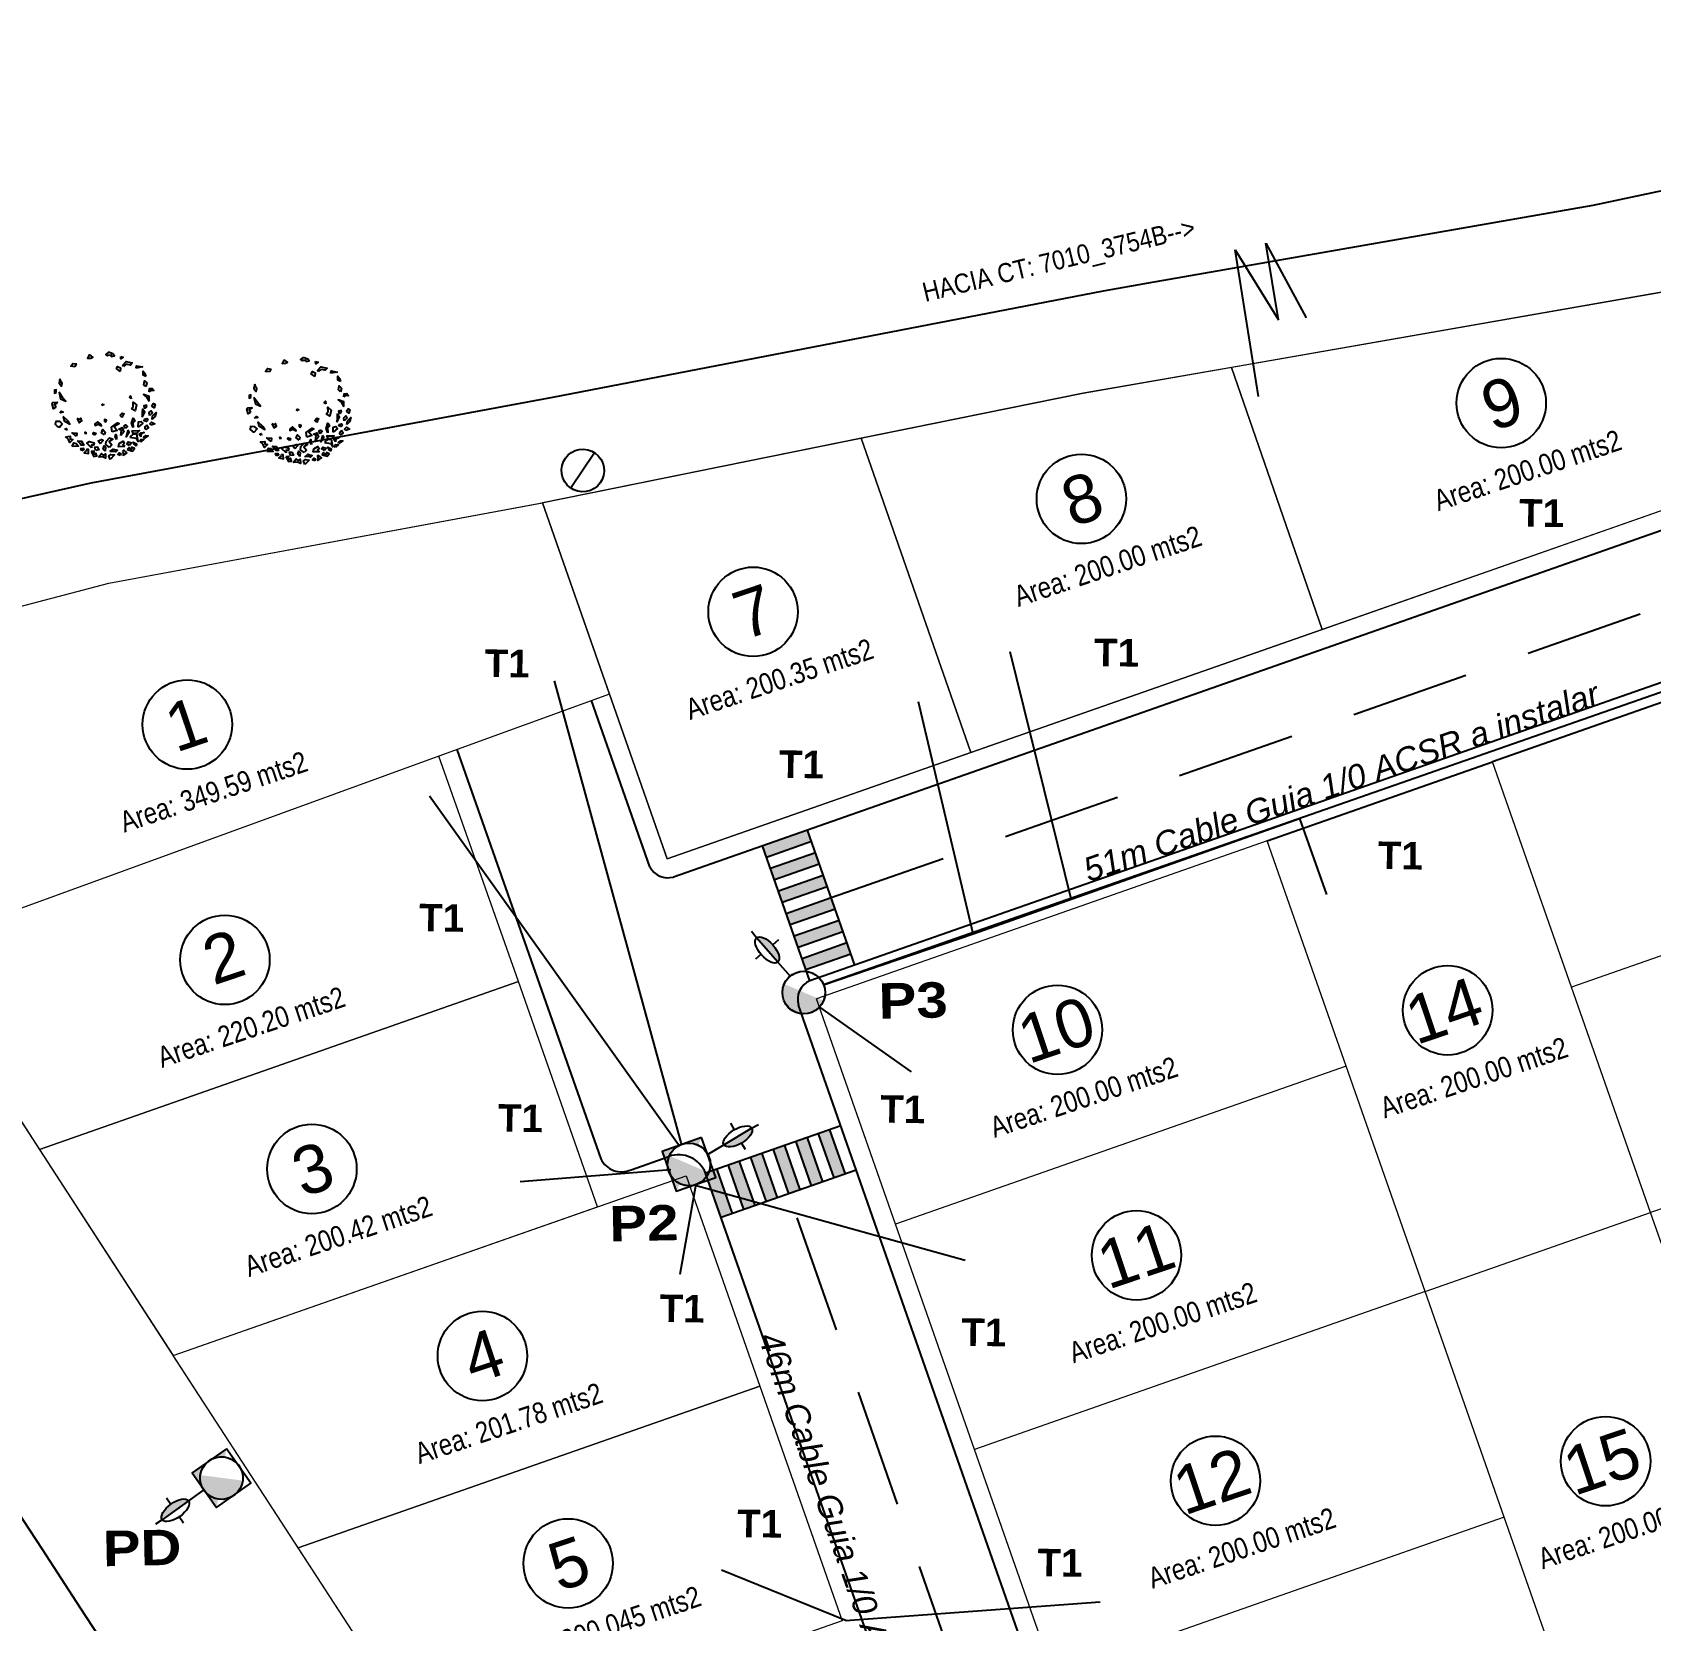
# Model space of a CAD drawing. Extents: x 604418 to 606014, y 1310869 to 1312555.
# Drawn here: x 605683.1 to 605750.9, y 1311115.2 to 1311181.7 of the extents above; entities that cross this region are included whole.
import ezdxf

# ---------------------------------------------------------------- set-up
doc = ezdxf.new("R2010")
doc.units = 0
doc.header["$MEASUREMENT"] = 0
for name, pattern in [('ACAD_ISO14W100', [24, 12, -3, 0, -3, 0, -3, 0, -3]), ('CONTINUA', [0]), ('SUBTERRANEO', [4.7624999999999975, 3.174999999999999, -1.587499999999999])]:
    doc.linetypes.add(name, pattern=pattern)
doc.layers.get('0').update_dxf_attribs({"color": 10})
doc.layers.add('1-Cartografia', color=7, linetype='Continuous', lineweight=13)
doc.layers.add('2.RED_MT_INSTALAR', color=1, linetype='ACAD_ISO14W100', lineweight=30)
for name, color, linetype in [('APOYO EXISTENTE CONCRETO', 7, 'Continuous'), ('DETALLES', 7, 'Continuous'), ('HPC A INSTALAR', 1, 'Continuous'), ('LANDSCAPE', 94, 'Continuous'), ('MT A INSTALAR', 3, 'Continuous'), ('parqueos', 4, 'Continuous'), ('ROTULOS LOTES', 1, 'Continuous'), ('TPG-texto', 3, 'Continuous'), ('VPORTS', 7, 'Continuous')]:
    doc.layers.add(name, color=color, linetype=linetype)
doc.styles.add('ARCH', font='archt.shx', dxfattribs={"width": 0.9})
doc.styles.add('ARIAL', font='')
doc.styles.add('ATTR', font='romans.shx', dxfattribs={"width": 0.8, "height": 0.7})
doc.styles.add('ROTULOS', font='arial.ttf', dxfattribs={"height": 3})
doc.styles.add('TSN - Arial Narrow', font='ARIALN.TTF')
doc.styles.get('ARIAL').set_extended_font_data('Arial Black', bold=True)
doc.linetypes.add('RAYAXXX', pattern='A,0.8,["XXX",Standard,S=0.08,R=0,X=0,Y=-0.04],-0.22', length=1.02)

# ---------------------------------------------------------------- blocks, each defined once
blk = doc.blocks.new('HPC A INSTALAR')
at = {"layer": 'MT A INSTALAR', "linetype": 'Continuous'}
blk.add_hatch(color=1, dxfattribs=at).paths.add_polyline_path([(597782.5646763017, 1347563.483793431, 0.1938401512302444), (597783.2328527487, 1347563.464426819, 0.6816713379354798), (597783.266495165, 1347565.1293482)])
at = {"color": 1, "linetype": 'Continuous'}
blk.add_ellipse((597782.9241911574, 1347564.300336221), major_axis=(-0.6325194174017693, 0.6325194174017693), ratio=0.9999999998456764, start_param=-0.4314429830651317, end_param=5.851742324114454, dxfattribs=at)
blk = doc.blocks.new('DEC1')
for points in [[(-17.825703, 50.144688), (-15.340965, 55.637398), (-11.893769, 55.47501800000001), (-12.802246, 52.160138), (-14.540878, 53.42951800000001), (-15.347061, 51.420148), (-14.679306, 50.28310799999999)], [(-10.286347, 57.002498), (-6.636352799999999, 53.17397800000001), (-4.977263999999999, 55.300948), (-2.322731, 54.024758), (-2.654549, 58.704078), (-5.640907299999999, 57.002498)], [(2.096442999999998, 60.25340799999999), (0.9954449999999992, 56.15172800000001), (3.318160999999999, 54.87554799999999), (7.299967, 55.726328)], [(13.272677, 57.002498), (10.949967, 55.726328), (12.60904699999999, 54.024758), (14.268137, 54.87554799999999)], [(16.259037, 52.32319799999999), (16.922667, 53.599378), (16.590857, 57.002498), (20.904477, 54.450148), (17.918117, 51.472418)], [(21.568117, 51.047028), (27.209017, 53.17397800000001), (29.53173700000001, 50.621628), (26.545377, 48.92005799999999), (26.213557, 51.047028), (24.222657, 50.19624799999999), (23.890837, 48.92005799999999)], [(-44.561383, 31.83134799999999), (-39.273253, 31.705098), (-39.60409299999999, 34.38226800000001), (-36.824663, 35.35690800000001), (-40.36806299999999, 38.431048), (-41.276543, 35.11617800000001)], [(-38.104163, 42.886048), (-35.982343, 39.207198), (-33.437553, 39.94720800000001), (-31.223573, 43.364378)], [(-31.801213, 37.372358), (-27.415503, 38.148518), (-25.333863, 42.636518), (-27.94484300000001, 42.431948), (-29.220293, 39.953298)], [(-27.902623, 48.49009800000001), (-28.642653, 45.945318), (-26.266303, 45.91526799999999), (-25.694743, 47.69000799999999)], [(-22.482173, 47.29299799999999), (-22.915303, 48.664658), (-25.556323, 50.836408), (-20.701343, 52.08181800000001), (-20.707443, 47.864548)], [(-17.061733, 46.09591799999999), (-21.688173, 40.867878), (-18.577893, 39.165388), (-13.789101, 40.946228), (-14.889992, 43.454908), (-16.965533, 43.184148)], [(-12.70607, 49.248398), (-13.313744, 45.632738), (-10.937401, 45.602688), (-9.258873, 49.08602800000001)], [(-7.299988099999999, 42.539188), (-9.290886, 39.136068), (-5.640907299999999, 37.859878), (-3.981812, 39.136068)], [(-2.654549, 51.047028), (-4.645447, 48.49467800000001), (-3.318176, 45.09153799999999), (-1.990913, 46.79310799999999)], [(2.322715999999999, 47.218508), (-1.327277999999999, 43.815368), (-0.6636500000000006, 40.41222800000001), (3.318160999999999, 37.009098), (6.636337000000001, 38.710668), (2.654525999999998, 40.837618), (5.309076999999999, 44.666158)], [(2.654525999999998, 51.897798), (6.304517, 49.345458), (10.949967, 51.047028), (8.959066999999997, 52.748598), (6.304517, 51.897798)], [(10.949967, 39.136068), (9.622696999999997, 36.15830800000001), (10.618147, 33.605958), (10.949967, 36.15830800000001)], [(19.245397, 47.643888), (12.277227, 47.218508), (13.272677, 43.815368), (17.918117, 41.688418), (18.913577, 44.240768), (17.254487, 45.516938)], [(15.927217, 35.30752800000001), (16.922667, 29.777438), (14.268137, 28.075868), (17.918117, 26.799688), (19.245397, 31.479008)], [(24.554477, 46.79310799999999), (21.568117, 44.666158), (23.227197, 42.96458799999999), (26.877177, 44.240768)], [(23.890837, 30.202838), (21.568117, 37.009098), (25.218107, 32.329788)], [(25.549927, 37.859878), (32.18627700000001, 39.561448), (34.177167, 43.389968), (33.18171700000001, 35.30752800000001), (29.199917, 34.882128)], [(31.522627, 48.069288), (29.863537, 46.36770799999999), (28.536287, 43.389968), (32.18627700000001, 45.516938)], [(36.83170700000001, 44.240768), (35.83625700000001, 42.539188), (37.163527, 41.263018), (40.481707, 41.688418)], [(37.495347, 38.28527800000001), (35.83625700000001, 35.732928), (38.15897699999999, 34.03135800000001), (41.477157, 34.03135800000001), (38.15897699999999, 35.30752800000001)], [(40.813507, 40.41222800000001), (40.481707, 39.136068), (42.804427, 37.43447800000001), (45.45895699999999, 37.859878)], [(-52.427143, 19.568028), (-50.104423, 20.844198), (-46.786243, 17.441068), (-49.10897300000001, 14.888718), (-53.754413, 14.463338), (-54.418043, 17.441068)], [(-45.127153, 9.784017999999996), (-44.463523, 14.463338), (-38.490813, 18.717258), (-39.818083, 15.739508)], [(-42.472623, 24.672728), (-44.13171300000001, 23.39654799999999), (-42.804433, 22.971158)], [(-32.518103, 32.329788), (-36.83172300000001, 28.075868), (-31.854473, 28.926648)], [(-30.195383, 13.187148), (-28.536293, 17.866458), (-25.218123, 16.164898), (-26.213573, 13.187148), (-27.872663, 14.463338)], [(-22.563583, 30.628218), (-22.563583, 28.501248), (-21.568133, 29.352038)], [(-12.277245, 32.75517800000001), (-14.599968, 30.628218), (-13.604515, 29.777438), (-11.2818, 30.628218)], [(-5.640907299999999, 20.844198), (-7.963622999999999, 18.291858), (-11.2818, 20.418808), (-11.2818, 22.120378), (-7.963622999999999, 20.844198), (-4.313629, 22.971158)], [(-1.990913, 33.180578), (-4.977263999999999, 30.628218), (-3.318176, 27.225088), (-0.9954599999999996, 30.202838)], [(-0.6636500000000006, 18.717258), (0.6636280000000001, 19.142638), (1.659081, 17.441068), (-0.6636500000000006, 16.59028799999999)], [(6.636337000000001, 30.628218), (6.304517, 25.523518), (13.272677, 21.26959799999999), (14.931767, 22.120378), (9.290877, 25.09812800000001), (12.277227, 29.352038)], [(21.568117, 28.075868), (20.240847, 25.09812800000001), (22.231747, 24.24734799999999), (23.890837, 25.948898)], [(29.53173700000001, 34.03135800000001), (28.536287, 31.053608), (36.499887, 31.479008), (33.18171700000001, 34.456738)], [(29.863537, 27.650488), (28.536287, 22.971158), (30.527177, 17.441068), (32.18627700000001, 20.418808), (29.863537, 22.120378)], [(35.504437, 27.650488), (36.168077, 22.120378), (39.154437, 21.694998), (40.813507, 23.821948)], [(44.79531699999999, 26.374298), (42.804427, 28.075868), (42.47260699999999, 29.777438), (43.799877, 31.053608), (46.45441700000001, 29.352038)], [(46.45441700000001, 20.844198), (44.463497, 22.120378), (42.47260699999999, 21.26959799999999), (42.804427, 19.568028), (45.45895699999999, 19.142638)], [(49.77257700000001, 26.799688), (48.44530699999999, 25.09812800000001), (50.436227, 23.39654799999999), (53.754397, 25.523518)], [(51.09984700000001, 20.418808), (52.09530700000001, 16.59028799999999), (56.077117, 13.187148), (54.418027, 17.866458)], [(-52.427143, -0.8507690000000006), (-55.081683, 0.4253999999999989), (-56.077133, -5.104706), (-55.081683, -6.3808745), (-50.43624300000001, -6.3808745), (-51.099873, -5.104706), (-53.754413, -4.253913999999999)], [(-48.44533300000001, 5.530107999999998), (-46.786243, 3.828517999999999), (-44.795343, 5.104707999999999)], [(-0.6636500000000006, 1.276168999999999), (-2.322731, 0.4253999999999989), (-1.327277999999999, -0.4253840000000002), (0, 0)], [(18.581767, 15.739508), (16.922667, 13.187148), (19.245397, 11.060198), (21.236297, 11.91097799999999), (19.577217, 13.612548)], [(29.53173700000001, 7.231658), (31.854457, 4.679317999999999), (32.18627700000001, 0), (35.504437, 3.403137), (33.513537, 9.784017999999996)], [(40.481707, 17.015668), (43.799877, 11.91097799999999), (41.477157, 8.507848), (41.14533699999999, 11.91097799999999)], [(46.45441700000001, 6.380877999999997), (46.122607, 4.679317999999999), (43.46805699999999, 5.104707999999999), (43.799877, 7.657058)], [(49.440767, 0.4253999999999989), (49.77257700000001, -4.679306), (43.799877, -7.231650999999999), (47.449857, -3.828528999999999)], [(48.777127, 16.164898), (48.44530699999999, 12.761768), (50.76803699999999, 11.060198), (52.09530700000001, 13.187148)], [(52.09530700000001, 5.955487999999999), (54.08621700000001, 3.403137), (55.745307, 4.679317999999999), (54.418027, 8.082457999999999)], [(-50.768053, -17.015672), (-50.43624300000001, -19.993412), (-52.427143, -19.568022), (-52.75896299999999, -16.590282)], [(-47.449883, -17.015672), (-46.45443299999999, -9.784004), (-41.145353, -6.8062664), (-44.13171300000001, -11.06018)], [(30.195357, -3.828528999999999), (28.536287, -5.5300902), (29.863537, -6.8062664)], [(47.11805700000001, -15.739494), (45.127137, -17.866462), (46.122607, -22.120372), (48.44530699999999, -19.568022)], [(50.436227, -9.784004), (51.09984700000001, -13.187141), (53.754397, -13.187141), (55.41348699999999, -10.634796), (53.090757, -11.06018)], [(-45.458983, -31.478992), (-46.786243, -26.799672), (-44.463523, -23.396552), (-43.468073, -26.374292), (-44.463523, -28.075852)], [(20.572657, -34.456732), (16.922667, -37.859872), (18.249947, -39.986832), (21.236297, -38.285262)], [(48.113497, -26.799672), (45.127137, -28.501252), (45.45895699999999, -32.755162), (47.11805700000001, -30.202822)], [(-28.204473, -43.38997199999999), (-32.518103, -44.24075199999999), (-30.195383, -47.218492), (-26.545393, -46.36770199999999)], [(-11.2818, -55.30093199999999), (-13.936333, -51.47241199999999), (-10.286347, -51.47241199999999), (-7.963622999999999, -52.323192)], [(9.622696999999997, -56.15171199999999), (6.304517, -54.02476199999999), (8.295417, -52.74859199999999), (8.959066999999997, -53.173982), (12.277227, -53.173982), (12.277227, -51.47241199999999), (15.595407, -51.897802), (14.268137, -54.02476199999999)], [(22.563567, -50.62162199999999), (25.218107, -49.770842), (22.563567, -48.069272)], [(24.554477, -39.561442), (23.890837, -40.837612), (27.872647, -44.66614199999999), (34.50898700000001, -42.53917199999999), (32.18627700000001, -40.41222199999999), (27.872647, -41.688402)], [(38.15897699999999, -36.583692), (38.82261699999999, -39.136042), (45.127137, -37.434482)]]:
    blk.add_lwpolyline(points, close=True)
at = {"style": 'ATTR', "width": 0.8, "flags": 9}
blk.add_attdef('ESTCODE', (0, 0), '', height=0.7, dxfattribs=at)
blk = doc.blocks.new('ksadvb')
at = {"color": 7, "linetype": 'Continuous'}
for p, q in [((579074.8909858034, 1339706.077444593), (579074.5685767472, 1339706.419538062)), ((579076.2024488978, 1339706.050407071), (579075.8891912211, 1339705.730709352)), ((579075.2396254983, 1339705.129539186), (579074.9263678218, 1339704.809841467)), ((579077.0632081913, 1339703.95369653), (579076.2586726822, 1339704.742025347))]:
    blk.add_line(p, q, dxfattribs=at)
blk.add_ellipse((579075.5759333676, 1339705.411011452), major_axis=(-0.6827393150515954, 0.6689861036446902), ratio=0.4682576397694377, start_param=3.141592652593799, end_param=9.424777959773383, dxfattribs=at)

msp = doc.modelspace()

# ---------------------------------------------------------------- hatches: boundary and pattern name
at = {"true_color": 0x636466}
h = msp.add_hatch(color=251, dxfattribs=at)
h.dxf.hatch_style = 1
h.paths.add_polyline_path([(605715.7504323535, 1311147.808464428), (605715.5850826206, 1311148.280231297), (605713.7050556433, 1311147.621340171), (605713.8704179177, 1311147.149537519)])
h = msp.add_hatch(color=251, dxfattribs=at)
h.dxf.hatch_style = 1
h.paths.add_polyline_path([(605715.9157946279, 1311147.336661776), (605714.0357801922, 1311146.677734867), (605714.2011424667, 1311146.205932215), (605716.0811569024, 1311146.864859124)])
h = msp.add_hatch(color=251, dxfattribs=at)
h.dxf.hatch_style = 1
h.paths.add_polyline_path([(605716.2465191769, 1311146.393056472), (605714.3665047413, 1311145.734129563), (605714.5318670158, 1311145.262326911), (605716.4118814514, 1311145.92125382)])
h = msp.add_hatch(color=251, dxfattribs=at)
h.dxf.hatch_style = 1
h.paths.add_polyline_path([(605716.5772437259, 1311145.449451169), (605714.6972292903, 1311144.790524259), (605714.8610728636, 1311144.323054683), (605716.7410872992, 1311144.981981592)])
h = msp.add_hatch(color=251, dxfattribs=at)
h.dxf.hatch_style = 1
h.paths.add_polyline_path([(605717.0718118481, 1311144.038376289), (605716.9064495736, 1311144.510178941), (605715.026435138, 1311143.851252032), (605715.1917974125, 1311143.37944938)])
at = {"linetype": 'Continuous'}
h = msp.add_hatch(color=7, dxfattribs=at)
h.dxf.hatch_style = 1
edge = h.paths.add_edge_path()
edge.add_ellipse((605713.8991668252, 1311143.260469828), major_axis=(0.4497660793557035, -0.5078279845551907), ratio=0.4682576397277166, start_angle=-1.49674417627655e-07, end_angle=90.00000001041238)
edge.add_ellipse((605713.8991668252, 1311143.260469828), major_axis=(0.4497660793557035, -0.5078279845551907), ratio=0.4682576397277166, start_angle=90.00000001041238, end_angle=180.430336346614)
edge.add_line((605713.4476274265, 1311143.766701683), (605713.4477094483, 1311143.766601295))
edge.add_line((605713.4477094489, 1311143.766601296), (605714.3489329045, 1311142.752641843))
at = {"true_color": 0x636466}
h = msp.add_hatch(color=251, dxfattribs=at)
h.dxf.hatch_style = 1
h.paths.add_polyline_path([(605717.2371741226, 1311143.566573637), (605715.357159687, 1311142.907646728), (605715.5225219614, 1311142.435844076), (605717.4025363971, 1311143.094770985)])
h = msp.add_hatch(color=251, dxfattribs=at)
h.dxf.hatch_style = 1
h.paths.add_polyline_path([(605711.7886296945, 1311134.076465741), (605711.3172496699, 1311133.911265619), (605711.9659611515, 1311132.060276708), (605712.4373411762, 1311132.225476831)])
h.paths.add_polyline_path([(605712.731389744, 1311134.406865986), (605712.2600097192, 1311134.241665864), (605712.9087212009, 1311132.390676953), (605713.3801012257, 1311132.555877076)])
h.paths.add_polyline_path([(605713.6741497935, 1311134.737266231), (605713.2027697687, 1311134.572066109), (605713.8514812504, 1311132.721077198), (605714.3228612752, 1311132.88627732)])
h.paths.add_polyline_path([(605714.620310542, 1311135.068858287), (605714.1472301678, 1311134.903062259), (605714.7959416495, 1311133.052073348), (605715.2690220237, 1311133.217869376)])
h.paths.add_polyline_path([(605715.5664712905, 1311135.400450343), (605715.0933909162, 1311135.234654315), (605715.742102398, 1311133.383665404), (605716.2151827723, 1311133.549461432)])
h.paths.add_polyline_path([(605716.5126320389, 1311135.732042398), (605716.0395516647, 1311135.566246371), (605716.6882631464, 1311133.71525746), (605717.1613435206, 1311133.881053488)])
at = {"linetype": 'Continuous'}
h = msp.add_hatch(color=7, dxfattribs=at)
h.dxf.hatch_style = 1
edge = h.paths.add_edge_path()
edge.add_ellipse((605712.665715319, 1311135.451555064), major_axis=(-0.5832100088523366, -0.3464749249380766), ratio=0.4682576397277166, start_angle=-1.49674417627655e-07, end_angle=90.00000001041238)
edge.add_ellipse((605712.665715319, 1311135.451555064), major_axis=(-0.5832100088523366, -0.3464749249380766), ratio=0.4682576397277166, start_angle=90.00000001041238, end_angle=180.430336346614)
edge.add_line((605713.2476903423, 1311135.800071336), (605713.2475763452, 1311135.800009611))
edge.add_line((605713.2475763458, 1311135.80000961), (605712.0825053096, 1311135.105080139))
h = msp.add_hatch(color=7, dxfattribs=at)
h.dxf.hatch_style = 1
edge = h.paths.add_edge_path()
edge.add_ellipse((605710.6252328937, 1311134.280610945), major_axis=(0.8814807102773926, -0.1521623621282813), ratio=0.9999999997935491, start_angle=74.4849053478743, end_angle=109.49183972954049, ccw=False)
edge.add_line((605711.0076397086, 1311135.089268261), (605711.1555085997, 1311135.402979646))
edge.add_line((605711.1555086, 1311135.402979645), (605710.4745487211, 1311135.162345546))
edge = h.paths.add_edge_path()
edge.add_ellipse((605710.6252328937, 1311134.280610945), major_axis=(0.8814807102773926, -0.1521623621282813), ratio=0.9999999997935491, start_angle=129.0203225421763, end_angle=197.0253730677569, ccw=False)
edge.add_line((605710.188474556, 1311135.061254129), (605709.5281348259, 1311134.827906671))
edge.add_arc((605708.9465083762, 1311134.578651353), 0.6327855406938732, 3.799512597005105, 23.197495293127588, ccw=False)
edge.add_line((605709.5779030744, 1311134.620583148), (605709.737830506, 1311134.168011526))
edge = h.paths.add_edge_path()
edge.add_ellipse((605710.6252328937, 1311134.280610945), major_axis=(0.8814807102773926, -0.1521623621282813), ratio=0.9999999997935491, start_angle=221.4867891770379, end_angle=254.6290023885133, ccw=False)
edge.add_line((605709.8641086642, 1311133.810662508), (605710.0958516003, 1311133.154863343))
edge.add_line((605710.0958515999, 1311133.154863342), (605710.2448610337, 1311133.470994446))
h = msp.add_hatch(color=7, dxfattribs=at)
h.dxf.hatch_style = 1
edge = h.paths.add_edge_path()
edge.add_ellipse((605691.0515455595, 1311121.150698459), major_axis=(0.8896115539371199, 0.09355698873508975), ratio=0.9999999997935491, start_angle=74.4849053478743, end_angle=109.49183972954049, ccw=False)
edge.add_line((605691.1993619705, 1311122.03291835), (605691.2562418303, 1311122.375036346))
edge.add_line((605691.2562418306, 1311122.375036345), (605690.6665114124, 1311121.958108102))
edge = h.paths.add_edge_path()
edge.add_ellipse((605691.0515455595, 1311121.150698459), major_axis=(0.8896115539371199, 0.09355698873508975), ratio=0.9999999997935491, start_angle=129.0203225421763, end_angle=197.0253730677569, ccw=False)
edge.add_line((605690.418763135, 1311121.782954759), (605689.8468903459, 1311121.378651521))
edge.add_arc((605689.3550885593, 1311120.980469975), 0.6327855406938733, 19.59697282614718, 38.99495552226978, ccw=False)
edge.add_line((605689.9512201081, 1311121.192707383), (605690.2283141002, 1311120.800767622))
edge = h.paths.add_edge_path()
edge.add_ellipse((605691.0515455595, 1311121.150698459), major_axis=(0.8896115539371199, 0.09355698873508975), ratio=0.9999999997935491, start_angle=221.4867891770379, end_angle=254.6290023885133, ccw=False)
edge.add_line((605690.4471065769, 1311120.491293316), (605690.8486297837, 1311119.923352784))
edge.add_line((605690.8486297837, 1311119.923352783), (605690.9059483693, 1311120.268109605))
h = msp.add_hatch(color=7, dxfattribs=at)
h.dxf.hatch_style = 1
edge = h.paths.add_edge_path()
edge.add_ellipse((605689.1189525838, 1311119.807209384), major_axis=(0.5501519597648067, 0.396877322611573), ratio=0.4682576397277166, start_angle=-1.49674417627655e-07, end_angle=90.00000001041238)
edge.add_ellipse((605689.1189525838, 1311119.807209384), major_axis=(0.5501519597648067, 0.396877322611573), ratio=0.4682576397277166, start_angle=90.00000001041238, end_angle=180.430336346614)
edge.add_line((605688.5702119397, 1311119.408408399), (605688.5703200075, 1311119.40848))
edge.add_line((605688.5703200069, 1311119.408480001), (605689.669104544, 1311120.204086707))

# ---------------------------------------------------------------- linework, layer by layer
at = {"color": 7, "linetype": 'Continuous'}
for p, q in [((605734.4702110498, 1311166.426546252), (605733.4889449326, 1311172.572653016)), ((605733.4889449326, 1311172.572653016), (605735.3109401502, 1311169.641102934)), ((605735.3109401502, 1311169.641102934), (605734.7802612064, 1311172.850791426)), ((605734.7802612064, 1311172.850791426), (605736.468795427, 1311169.725742591)), ((605714.348932904, 1311142.752641843), (605713.4477094493, 1311143.766601295)), ((605712.0825053098, 1311135.105080139), (605713.2475763446, 1311135.80000961)), ((605689.6691045437, 1311120.204086706), (605688.5703200083, 1311119.408480001))]:
    msp.add_line(p, q, dxfattribs=at)
at = {"color": 32}
for p, q in [((605766.284580408, 1311166.048832276), (605709.9725899439, 1311146.313226746)), ((605762.8974869092, 1311158.509678656), (605715.6863655348, 1311141.9683745)), ((605745.7623482217, 1311155.678548528), (605750.4534195042, 1311157.322723723)), ((605738.4660720978, 1311153.121274188), (605743.1571433803, 1311154.765449383)), ((605708.9806597604, 1311146.740216411), (605706.5425074168, 1311153.696582671)), ((605731.1697959738, 1311150.563999848), (605735.8608672563, 1311152.208175043)), ((605700.9060371489, 1311151.649614322), (605706.9339182975, 1311134.51951579)), ((605723.8735198498, 1311148.006725508), (605728.5645911323, 1311149.650900703)), ((605717.566451298, 1311142.627097901), (605715.5851414065, 1311148.280063572)), ((605715.6863655348, 1311141.9683745), (605713.7050556433, 1311147.621340171)), ((605716.5772437259, 1311145.449451169), (605721.2683150084, 1311147.093626363)), ((605728.4454544976, 1311103.187760992), (605715.2095361599, 1311140.953721754)), ((605716.9819452809, 1311135.896518195), (605711.3172793823, 1311133.911276032)), ((605708.1962310375, 1311134.059233438), (605709.7809703288, 1311134.614638142)), ((605722.7751239121, 1311101.218152019), (605711.3156459177, 1311133.915406961)), ((605717.6306270502, 1311134.045518871), (605711.9659611515, 1311132.060276708)), ((605715.1454572985, 1311132.04739234), (605716.7896324934, 1311127.356321057)), ((605717.7025373771, 1311124.751670472), (605719.346712572, 1311120.060599189)), ((605720.2596174558, 1311117.455948604), (605721.9037926507, 1311112.764877321))]:
    msp.add_line(p, q, dxfattribs=at)
at = {"color": 3, "linetype": 'Continuous'}
for p, q in [((605726.6347325601, 1311145.346883585), (605724.0790166387, 1311155.735789186)), ((605710.3041121188, 1311135.143654356), (605704.9966047899, 1311154.524174083)), ((605722.5198348521, 1311143.929161883), (605720.2400727264, 1311153.646129505)), ((605710.1784195387, 1311135.10651988), (605699.7519031871, 1311149.699322826)), ((605722.5198348521, 1311143.929161883), (605736.191433541, 1311148.755366129)), ((605736.191433541, 1311148.755366129), (605737.3205446546, 1311145.577927019)), ((605716.2607408823, 1311141.795720172), (605722.5198348521, 1311143.929161883)), ((605716.0875848192, 1311140.867212384), (605719.9269272374, 1311138.157623519)), ((605709.8578117999, 1311134.060031146), (605703.5525794076, 1311133.547466783)), ((605710.8977644718, 1311133.376003801), (605710.2479210795, 1311129.668497098)), ((605710.8768024246, 1311133.417897366), (605722.1920338633, 1311130.278323365)), ((605717.2186785479, 1311115.17451314), (605711.9832179375, 1311117.29974622)), ((605717.1809289294, 1311115.195274271), (605727.8470841231, 1311115.97871549))]:
    msp.add_line(p, q, dxfattribs=at)
for p, q in [((605713.8704179177, 1311147.149537519), (605715.7504323534, 1311147.808464428)), ((605714.0357801921, 1311146.677734867), (605715.9157946277, 1311147.336661776)), ((605714.2011424666, 1311146.205932215), (605716.0811569022, 1311146.864859124)), ((605714.3665047411, 1311145.734129563), (605716.2465191768, 1311146.393056472)), ((605714.5318670156, 1311145.262326911), (605716.4118814513, 1311145.92125382)), ((605714.6972292901, 1311144.790524259), (605716.5772437258, 1311145.449451169)), ((605714.8610728635, 1311144.323054683), (605716.7410872991, 1311144.981981592)), ((605715.0264351377, 1311143.851252032), (605716.9064495733, 1311144.510178941)), ((605715.1917974123, 1311143.37944938), (605717.071811848, 1311144.038376289)), ((605715.3571596866, 1311142.907646728), (605717.2371741222, 1311143.566573637)), ((605715.522521961, 1311142.435844076), (605717.4025363966, 1311143.094770985)), ((605716.5126323543, 1311135.732041499), (605717.1613435207, 1311133.881053487)), ((605714.6203108573, 1311135.068857387), (605715.2690220238, 1311133.217869376)), ((605715.0933912316, 1311135.234653415), (605715.7421023981, 1311133.383665404)), ((605715.5664716059, 1311135.400449443), (605716.2151827724, 1311133.549461431)), ((605716.0395478916, 1311135.566257137), (605716.688259058, 1311133.715269125)), ((605712.7313880223, 1311134.406870899), (605713.3800991888, 1311132.555882887)), ((605713.2027700839, 1311134.572065209), (605713.8514812504, 1311132.721077198)), ((605713.6741460348, 1311134.737276956), (605714.3228572012, 1311132.886288944)), ((605714.147230483, 1311134.903061359), (605714.7959416495, 1311133.052073348)), ((605711.7886300097, 1311134.076464842), (605712.4373411762, 1311132.225476831)), ((605712.2600100344, 1311134.241664964), (605712.9087212009, 1311132.390676953))]:
    msp.add_line(p, q)
at = {"color": 93}
msp.add_line((605709.7091890717, 1311147.079217759), (605709.7098597398, 1311147.07730454), dxfattribs=at)
at = {"color": 7, "linetype": 'Continuous'}
for points in [[(605711.1538406723, 1311135.405309976), (605709.5055804023, 1311134.82285624), (605710.0941836725, 1311133.157193673), (605711.7424439425, 1311133.739647409)], [(605691.2540024975, 1311122.376824591), (605689.8265627194, 1311121.367651686), (605690.8463904506, 1311119.925141029), (605692.2738302285, 1311120.934313934)]]:
    msp.add_lwpolyline(points, close=True, dxfattribs=at)
at = {"color": 254}
for centre in [(605744.6376777394, 1311166.151445274), (605727.0551033862, 1311162.141072942), (605713.3095307861, 1311157.413345615), (605689.6179173719, 1311152.695543523), (605691.190265763, 1311142.844775903), (605742.3923651815, 1311140.734483891), (605726.055959082, 1311139.915701102), (605694.8362609699, 1311134.090855564), (605729.3633936197, 1311130.478494059), (605701.9733206893, 1311126.264474793), (605749.0072342566, 1311121.860069805), (605732.6708479654, 1311121.041293958), (605705.5649469661, 1311117.580917219)]:
    msp.add_circle(centre, 1.872097552434422, dxfattribs=at)
at = {"color": 32}
for centre, radius, start, end in [((607670.5799092896, 1312411.063452716), 2370.634021515546, 211.4271084118856, 213.6858108100472), ((607554.0407449839, 1312334.004621432), 2239.881303948471, 211.2750386255351, 214.7514288189284), ((607547.3381625783, 1312328.422820917), 2239.881303948471, 211.2750386255351, 214.7514288189284), ((605709.7424948032, 1311147.144347776), 0.8623890030172409, 207.9446519726642, 285.4696262474367), ((605716.0165177289, 1311141.193853866), 0.8419517110519711, 113.0869269191173, 196.5713352753894), ((605707.7938951934, 1311134.916909133), 0.9473551237476182, 204.8015499193539, 295.1312833015866), ((605710.1891794407, 1311133.476805381), 1.208841623102756, 21.06343681640043, 109.7359662971884)]:
    msp.add_arc(centre, radius, start, end, dxfattribs=at)
at = {"color": 7, "linetype": 'SUBTERRANEO'}
for centre, radius, start, end in [((607666.5497381845, 1312409.160609825), 2370.634021515546, 211.4271084118856, 214.7036266751794), ((607550.65014914, 1312331.387402053), 2239.881303948471, 211.2750386255351, 214.7514288189284)]:
    msp.add_arc(centre, radius, start, end, dxfattribs=at)
at = {"layer": '1-Cartografia', "color": 9, "true_color": 0xc7c8ca}
for p, q in [((605737.1334740222, 1311156.678788034), (605733.3350596834, 1311167.645132519)), ((605727.1299945754, 1311166.559165705), (605717.8317686117, 1311164.677265421)), ((605717.8317686117, 1311164.677265421), (605722.421277641, 1311151.528944998)), ((605756.3964224507, 1311163.421571964), (605709.7091890718, 1311147.079217759)), ((605709.7091890717, 1311147.079217759), (605704.4881644023, 1311161.976606968)), ((605722.421277641, 1311151.528944998), (605735.0986750966, 1311155.966528993)), ((605747.5841170127, 1311141.702004229), (605744.2766824751, 1311151.139211273)), ((605734.8394789031, 1311147.831766831), (605715.9650717585, 1311141.216877948)), ((605738.1469134405, 1311138.394559788), (605734.839478903, 1311147.831766831)), ((605766.4585241573, 1311148.316893113), (605747.5841170127, 1311141.702004229)), ((605719.2724765836, 1311131.779660491), (605715.9650420459, 1311141.216867534)), ((605750.8915515504, 1311132.264797186), (605747.5841170127, 1311141.702004229)), ((605738.1469134405, 1311138.394559788), (605719.2725062959, 1311131.779670904)), ((605741.4543479782, 1311128.957352744), (605738.1469134405, 1311138.394559788)), ((605769.7659586951, 1311138.879686069), (605750.8915515505, 1311132.264797186)), ((605741.4543479782, 1311128.957352744), (605750.8915515504, 1311132.264797186)), ((605754.1989860879, 1311122.827590143), (605750.8915515504, 1311132.264797186)), ((605722.5799408336, 1311122.342463861), (605719.2725062959, 1311131.779670904)), ((605741.4543479782, 1311128.957352744), (605722.5799408336, 1311122.342463861)), ((605744.7617825157, 1311119.520145701), (605741.4543479781, 1311128.957352744)), ((605725.8873753711, 1311112.905256817), (605722.5799408335, 1311122.342463861)), ((605744.7617825157, 1311119.520145701), (605725.8873753711, 1311112.905256817)), ((605748.0692170534, 1311110.082938657), (605744.7617825157, 1311119.520145701))]:
    msp.add_line(p, q, dxfattribs=at)
for points in [[(605708.4846321568, 1311096.209780757), (605704.2389945755, 1311102.873165705), (605697.6399945754, 1311113.045165705), (605690.4459945754, 1311124.087165705), (605676.1389945755, 1311146.142165705), (605672.7599945754, 1311154.111165705), (605676.3869945754, 1311156.002165705), (605686.3269945754, 1311158.617165705), (605704.3179945755, 1311161.942165705), (605727.1299945754, 1311166.559165705), (605756.0649945755, 1311171.623165705), (605786.7909945755, 1311177.308165705), (605793.7419945755, 1311153.319165705), (605805.9349945755, 1311112.954165705), (605810.6499945754, 1311097.751165705), (605775.9899945754, 1311086.210165705), (605768.6999945755, 1311083.850165705), (605752.7889945754, 1311078.474165705), (605726.1439945755, 1311069.527165705), (605719.3829945754, 1311079.105165705), (605714.9328673375, 1311086.089491169)], [(605708.4846317312, 1311096.209780608), (605704.2389518726, 1311102.873231529), (605697.6399945754, 1311113.045165705), (605690.4459945754, 1311124.087165705), (605676.1389945755, 1311146.142165705), (605672.7599945754, 1311154.111165705), (605676.3869945754, 1311156.002165705), (605686.3269945754, 1311158.617165705), (605704.3179945755, 1311161.942165705), (605727.1299945754, 1311166.559165705), (605756.0649945755, 1311171.623165705), (605786.7909945755, 1311177.308165705), (605793.7419945755, 1311153.319165705), (605805.9349945755, 1311112.954165705), (605810.6499945754, 1311097.751165705), (605775.9899945754, 1311086.210165705), (605768.6999945755, 1311083.850165705), (605752.7889945754, 1311078.474165705), (605726.1439945755, 1311069.527165705), (605719.3829945754, 1311079.105165705), (605714.9328671326, 1311086.089491097)], [(605753.4053590802, 1311171.157695025), (605733.3350596834, 1311167.645132519), (605737.1334740192, 1311156.678788043), (605756.1132657724, 1311163.322462828), (605753.4053590802, 1311171.157695025)], [(605717.8317686117, 1311164.677265421), (605722.4212778226, 1311151.528945062), (605737.1334754674, 1311156.678788534), (605733.3350596834, 1311167.645132519), (605727.1299945754, 1311166.559165705), (605717.8317686117, 1311164.677265421)], [(605704.4881644023, 1311161.976606968), (605707.2928819406, 1311153.9722316), (605709.7091890717, 1311147.079217759), (605722.4212778226, 1311151.528945062), (605717.8317686117, 1311164.677265421), (605704.4881644023, 1311161.976606968)], [(605704.4881644023, 1311161.976606968), (605707.2928819406, 1311153.9722316), (605700.1515515907, 1311151.372992749), (605677.9805103313, 1311143.303371409), (605676.1389945756, 1311146.142165705), (605672.7599945754, 1311154.111165705), (605676.3869945754, 1311156.002165705), (605686.3269945754, 1311158.617165705), (605704.4881644023, 1311161.976606968)], [(605703.4828416812, 1311141.944180187), (605700.1515515907, 1311151.372992749), (605677.9805103313, 1311143.303371409), (605683.4228252739, 1311134.913754015), (605703.4828416812, 1311141.944180187)], [(605706.7903013548, 1311132.506909289), (605703.4828416812, 1311141.944180187), (605683.422825274, 1311134.913754015), (605689.0240811525, 1311126.27912073), (605706.7903013548, 1311132.506909289)], [(605710.5076563396, 1311133.810158339), (605713.593609922, 1311125.004981493), (605694.2626998569, 1311118.228683867), (605690.4459945754, 1311124.087165705), (605689.0240811526, 1311126.27912073), (605710.5076563396, 1311133.810158339)], [(605717.0380091035, 1311115.176818751), (605700.1066727227, 1311109.242915347), (605697.6399945754, 1311113.045165705), (605694.2626998569, 1311118.228683867), (605713.593609922, 1311125.004981493), (605717.0380091035, 1311115.176818751)]]:
    msp.add_lwpolyline(points, dxfattribs=at)
at = {"layer": 'APOYO EXISTENTE CONCRETO', "color": 1, "linetype": 'Continuous'}
msp.add_line((605705.6664922556, 1311162.595413161, -57.80456543000037), (605706.6673534942, 1311164.076188354, -57.80456543000037), dxfattribs=at)
for centre, major_axis in [((605706.177028626, 1311163.329193364), (-0.5013742824443705, 0.7408005505424116)), ((605706.177028625, 1311163.329193366), (-0.5013742824443705, 0.7408005505424116)), ((605706.177028625, 1311163.329193366), (-0.5013742824443705, 0.7408005505424116)), ((605706.1770286249, 1311163.329193366), (-0.5013742824443705, 0.7408005505424116)), ((605715.4302540123, 1311141.473906572), (0.3233082941760738, 0.8340463858188611)), ((605715.4302540123, 1311141.473906572), (0.3233082941760738, 0.8340463858188611)), ((605715.4302540123, 1311141.473906572), (0.3233082941760738, 0.8340463858188611)), ((605710.6235649666, 1311134.282941276), (0.3233082941760738, 0.8340463858188611)), ((605710.6235649666, 1311134.282941276), (0.3233082941760738, 0.8340463858188611)), ((605710.6235649666, 1311134.282941276), (0.3233082941760738, 0.8340463858188611)), ((605691.0493062271, 1311121.152486704), (0.08403817845120874, 0.8905611777655424)), ((605691.0493062271, 1311121.152486704), (0.08403817845120874, 0.8905611777655424)), ((605691.0493062269, 1311121.152486705), (0.08403817845120874, 0.8905611777655424))]:
    msp.add_ellipse(centre, major_axis=major_axis, ratio=0.9999999998456766, start_param=-0.4314429830651316, end_param=5.851742324114454, dxfattribs=at)
at = {"layer": 'DETALLES', "color": 40, "linetype": 'ByBlock', "ltscale": 0.05, "true_color": 0xf8d731}
msp.add_line((605762.5096501532, 1311157.953651739), (605716.2620019244, 1311141.803082873), dxfattribs=at)
at = {"layer": 'parqueos', "color": 9, "true_color": 0xc7c8ca}
for p, q in [((605763.1510896198, 1311157.754100156), (605744.2766824752, 1311151.139211273)), ((605734.8394789031, 1311147.831766831), (605744.2766824751, 1311151.139211273))]:
    msp.add_line(p, q, dxfattribs=at)
at = {"layer": 'VPORTS', "color": 251, "linetype": 'RAYAXXX', "ltscale": 10}
msp.add_lwpolyline([(605622.1953599451, 1311232.476518798), (605666.5870163519, 1311158.795421546), (605675.6927801023, 1311160.590641762), (605685.5889026283, 1311162.808298076), (605704.9227287763, 1311166.397354014), (605727.9858299838, 1311170.847452101), (605729.8668740315, 1311171.189194368), (605748.4879945754, 1311174.432165705), (605756.6309945754, 1311176.166165705), (605771.0729945755, 1311179.335165705), (605786.4279945755, 1311183.055165705)], dxfattribs=at)
msp.add_arc((607542.228787212, 1312325.207811531), 2239.881303649659, 211.5963670767431, 214.7514288191362, dxfattribs=at)

# ---------------------------------------------------------------- block references
at = {"color": 7, "linetype": 'Continuous'}
for p, xscale, yscale, zscale, rotation in [((128583.5607431047, 391792.609843562), 0.7096877957905411, 0.7096877957905411, 0.7096877957905411, 355.9472874343398), ((-207764.7714271315, 1952316.734743697), 0.7096877957905412, 0.7096877957905412, 0.7096877957905412, 255.1308712258211), ((1472871.369095566, 744680.1160786981), 0.709687795790541, 0.709687795790541, 0.709687795790541, 80.22358337911825)]:
    msp.add_blockref('ksadvb', p, dxfattribs=dict(at, xscale=xscale, yscale=yscale, zscale=zscale, rotation=rotation))
at = {"layer": 'HPC A INSTALAR', "linetype": 'Continuous'}
for p, rotation in [((-740901.1406383297, 1911056.283686536), 269.9093245576391), ((-740905.9473273754, 1911049.09272124), 269.9093245576391), ((-853383.2617914939, 1521777.561574802), 285.7067847867813)]:
    msp.add_blockref('HPC A INSTALAR', p, dxfattribs=dict(at, rotation=rotation))
at = {"layer": 'LANDSCAPE', "color": 8, "lineweight": 20, "xscale": -0.03841464664435604, "yscale": 0.03841464664558333, "zscale": 0.03841464664501817, "rotation": 184.5175679205783}
for p in [(605686.1214821377, 1311166.097086117), (605694.2747861635, 1311165.880415626)]:
    msp.add_blockref('DEC1', p, dxfattribs=at)

# ---------------------------------------------------------------- texts
at = {"color": 254, "style": 'ROTULOS'}
for s, p in [('9', (605744.2468987531, 1311164.954351418)), ('8', (605726.6643243999, 1311160.943979086)), ('7', (605712.9187517999, 1311156.216251759)), ('1', (605689.1372914172, 1311151.513093414)), ('2', (605690.7096398083, 1311141.76741222)), ('14', (605741.0762245425, 1311139.272225802)), ('10', (605724.8441864959, 1311138.473539311)), ('3', (605694.4454819836, 1311132.893761709)), ('11', (605728.1729831542, 1311129.033014791)), ('15', (605747.6910936176, 1311120.397811715)), ('12', (605731.3547073264, 1311119.579035868)), ('5', (605705.1741679799, 1311116.383823363))]:
    msp.add_text(s, height=2.014157069480245, rotation=18.57546149149244, dxfattribs=at).set_placement(p)
at = {"color": 0, "linetype": 'Continuous', "lineweight": 25, "ltscale": 0.1, "char_height": 0.8740375330483229, "width": 14.13315553382551, "attachment_point": 1, "rotation": 18.57546149079549, "style": 'TSN - Arial Narrow'}
for s, insert in [('\\pi-2.62211,l4.37019,t4.37019;Area: 200.00 mts2', (605740.0635160046, 1311161.8939878)), ('\\pi-2.62211,l4.37019,t4.37019;Area: 200.00 mts2', (605722.4809416514, 1311157.883615468)), ('\\pi-2.62211,l4.37019,t4.37019;Area: 200.35 mts2', (605708.7353690513, 1311153.15588814)), ('\\pi-2.62211,l4.37019,t4.37019;Area: 349.59 mts2', (605685.0437556371, 1311148.438086049)), ('\\pi-2.62211,l4.37019,t4.37019;Area: 220.20 mts2', (605686.6161040282, 1311138.587318429)), ('\\pi-2.62211,l4.37019,t4.37019;Area: 200.00 mts2', (605737.8182034467, 1311136.477026417)), ('\\pi-2.62211,l4.37019,t4.37019;Area: 200.00 mts2', (605721.4817973472, 1311135.658243628)), ('\\pi-2.62211,l4.37019,t4.37019;Area: 200.42 mts2', (605690.2620992351, 1311129.83339809)), ('\\pi-2.62211,l4.37019,t4.37019;Area: 200.00 mts2', (605724.7892318849, 1311126.221036584)), ('\\pi-2.62211,l4.37019,t4.37019;Area: 201.78 mts2', (605697.3991589545, 1311122.007017319)), ('\\pi-2.62211,l4.37019,t4.37019;Area: 200.00 mts2', (605744.4330725218, 1311117.60261233)), ('\\pi-2.62211,l4.37019,t4.37019;Area: 200.00 mts2', (605728.0966862306, 1311116.783836483)), ('\\pi-2.62211,l4.37019,t4.37019;Area: 200.045 mts2', (605700.9907852313, 1311113.323459744))]:
    msp.add_mtext(s, dxfattribs=dict(at, insert=insert))
at = {"color": 152, "true_color": 0x2776bb, "char_height": 1.1523, "attachment_point": 1, "rotation": 359.2488086812418}
for insert in [(605745.3968721811, 1311162.136999295, -198.5999999999929), (605727.6002632238, 1311156.294771455, -198.5999999999929), (605702.0809769597, 1311155.842864814, -198.5999999999929), (605714.3998629185, 1311151.618166228, -198.5999999999929), (605739.480407957, 1311147.801515834, -198.5999999999929), (605699.3364987004, 1311145.193533555, -198.5999999999929), (605718.6426087371, 1311137.182558279, -198.5999999999929), (605702.6336255708, 1311136.807922176, -198.5999999999929), (605709.4053587845, 1311128.839951754, -198.5999999999929), (605722.0415473068, 1311127.84361503, -198.5999999999929), (605712.6529871649, 1311119.836013481, -198.5999999999929), (605725.2283168882, 1311118.197134227, -198.5999999999929)]:
    msp.add_mtext_dynamic_manual_height_columns('\\A1;{\\fArial|b1|i0|c0|p34;\\C165;\\c11495262;T1}', width=2.073892785263578, gutter_width=12.5, heights=[1.394923978771053], dxfattribs=dict(at, insert=insert))
at = {"layer": '2.RED_MT_INSTALAR', "linetype": 'CONTINUA', "lineweight": -3, "ltscale": 1.5, "style": 'ARIAL'}
for s, p in [('P3', (605718.5773958127, 1311140.380793238, 163.8404198211953)), ('P2', (605707.3038267958, 1311131.056697999, 163.8404198211953)), ('PD', (605686.0946534671, 1311117.460005915, 163.8404198211953))]:
    msp.add_text(s, height=1.480983081647519, rotation=1.15798665706829, dxfattribs=at).set_placement(p)
at = {"layer": 'DETALLES', "color": 40, "linetype": 'ByBlock', "ltscale": 0.05, "true_color": 0xf8d731, "char_height": 0.9999999999999986, "width": 24.44063597277115, "attachment_point": 1}
for s, insert, rotation in [('\\A1;\\pi0.83287;{\\fArial|b0|i1|c0|p34;51m Cable Guia 1/0 ACSR a instalar}', (605726.2446332435, 1311146.768629752), 19.171395656304377), ('\\A1;\\pi0.81616;{\\fArial|b0|i1|c0|p34;46m Cable Guia 1/0 ACSR a instalar}', (605714.184531793, 1311128.148618657), 289.38555478313015)]:
    msp.add_mtext(s, dxfattribs=dict(at, insert=insert, rotation=rotation))
at = {"layer": 'ROTULOS LOTES', "color": 254, "style": 'ROTULOS'}
msp.add_text('4', height=2.014157069480245, rotation=18.57546149149244, dxfattribs=at).set_placement((605701.582541703, 1311125.067380938))
at = {"layer": 'TPG-texto', "style": 'ARCH', "width": 0.9}
msp.add_text('HACIA CT: 7010_3754B-->', height=0.8000204791929677, rotation=13.61098157829041, dxfattribs=at).set_placement((605720.5189944188, 1311170.383902471))

doc.saveas('drawing.dxf')
